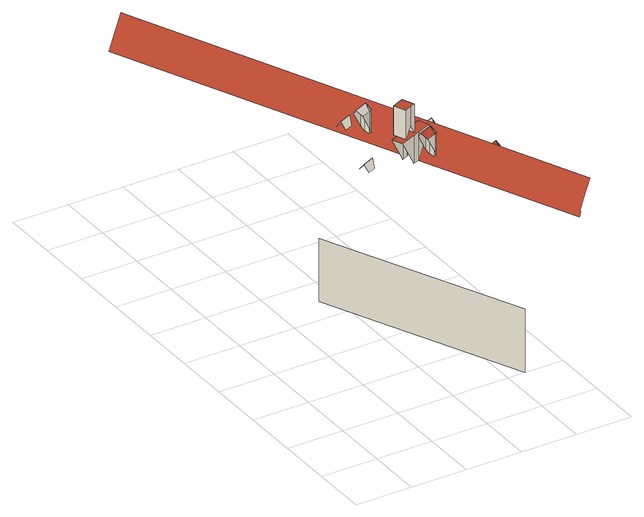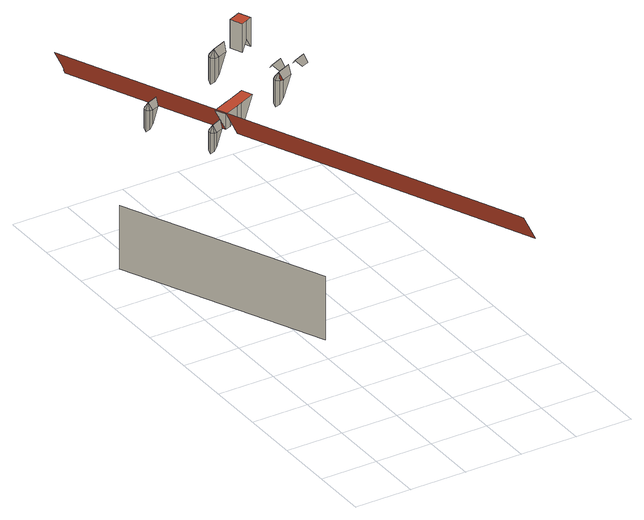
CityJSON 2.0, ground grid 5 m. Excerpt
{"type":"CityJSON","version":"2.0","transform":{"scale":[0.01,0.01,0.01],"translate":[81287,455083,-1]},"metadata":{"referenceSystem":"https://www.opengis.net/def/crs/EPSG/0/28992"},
"CityObjects":{
"building1":{"type":"Building","attributes":{"Volume":104797.07,"Dakoppervlakte":8542.52,"Muuroppervlakte":13883.88,"Vloeroppervlakte":5073.26,"hoogte_Z_max_in_m_NAP":34.28,"GEB_DOEL":"kantoorfunctie - kantoorfunctie,woonfunctie","yearOfConstruction":1620,"measuredHeight":34.75},"children":["building1-1","building1-2","building1-3","building1-4"],"geometry":[{"type":"MultiSurface","lod":"2","boundaries":[[[0,1,2,3]],[[4,5,1,0]],[[6,7,8,9]],[[10,11,7,6]],[[12,13,14,15]],[[16,17,13,12]],[[15,14,18,19]],[[15,19,20,21,16,12]],[[21,22,17,16]],[[23,24,25,26]],[[19,18,27,20]],[[28,23,26,29]],[[20,27,22,21]],[[30,28,29]],[[31,32,33,34]],[[23,28,35]],[[28,30,36,35]],[[23,37,38]],[[23,35,37]],[[39,37,35,36]],[[33,32,40]],[[31,41,32]],[[40,32,41,42]],[[31,43,44]],[[43,45,46,44]],[[31,47,41]],[[31,44,47]],[[42,41,47,48]],[[48,47,44,46]],[[49,50,51]],[[52,53,54]],[[54,55,56,57,58,49,51,52]],[[50,49,58,59]],[[60,55,54,53]],[[61,62,63,64]],[[56,55,60]],[[57,56,60,65,66,67,68,69,70,71,72,59]],[[59,58,57]],[[73,74,75,76]],[[77,73,76,78]],[[74,79,75]],[[78,80,77]],[[73,81,74]],[[81,82,79,74]],[[73,77,83]],[[77,80,84,83]],[[73,85,81]],[[86,87,88,89]],[[73,83,85]],[[85,90,82,81]],[[83,84,90,85]],[[87,91,88]],[[86,92,87]],[[92,93,91,87]],[[86,94,92]],[[86,95,94]],[[94,96,93,92]],[[95,97,96,94]]],"semantics":{"surfaces":[{"type":"WallSurface"},{"type":"RoofSurface"}],"values":[null,null,null,null,0,0,0,1,0,null,0,null,0,null,null,null,null,null,null,null,null,null,null,null,null,null,null,null,null,0,0,1,0,0,0,0,1,0,null,null,null,null,null,null,null,null,null,null,null,null,null,null,null,null,null,null,null,null]}}]},
"building1-1":{"type":"BuildingInstallation","parents":["building1"],"geometry":[{"type":"MultiSurface","lod":"2","boundaries":[[[23,28,35]],[[23,24,25,26]],[[28,23,26,29]],[[23,35,37]],[[23,38,24]],[[23,37,38]],[[28,30,36,35]],[[39,37,35,36]],[[98,24,38,99]],[[99,38,37,39]],[[25,24,98]],[[30,28,29]]],"semantics":{"surfaces":[{"type":"RoofSurface"},{"type":"WallSurface"}],"values":[0,0,0,0,0,0,1,1,1,1,1,1]}}]},
"building1-2":{"type":"BuildingInstallation","parents":["building1"],"geometry":[{"type":"MultiSurface","lod":"2","boundaries":[[[31,43,44]],[[31,32,33,34]],[[43,31,34,100]],[[31,44,47]],[[31,41,32]],[[31,47,41]],[[43,45,46,44]],[[48,47,44,46]],[[40,32,41,42]],[[42,41,47,48]],[[33,32,40]],[[45,43,100]]],"semantics":{"surfaces":[{"type":"RoofSurface"},{"type":"WallSurface"}],"values":[0,0,0,0,0,0,1,1,1,1,1,1]}}]},
"building1-3":{"type":"BuildingInstallation","parents":["building1"],"geometry":[{"type":"MultiSurface","lod":"2","boundaries":[[[77,73,76,78]],[[73,74,75,76]],[[73,77,83]],[[73,83,85]],[[73,85,81]],[[73,81,74]],[[77,80,84,83]],[[83,84,90,85]],[[85,90,82,81]],[[81,82,79,74]],[[78,80,77]],[[74,79,75]]],"semantics":{"surfaces":[{"type":"RoofSurface"},{"type":"WallSurface"}],"values":[0,0,0,0,0,0,1,1,1,1,1,1]}}]},
"building1-4":{"type":"BuildingInstallation","parents":["building1"],"geometry":[{"type":"MultiSurface","lod":"2","boundaries":[[[86,87,88,89]],[[101,86,89,102]],[[86,101,95]],[[86,95,94]],[[86,94,92]],[[86,92,87]],[[101,103,97,95]],[[95,97,96,94]],[[94,96,93,92]],[[92,93,91,87]],[[87,91,88]],[[102,103,101]]],"semantics":{"surfaces":[{"type":"RoofSurface"},{"type":"WallSurface"}],"values":[0,0,0,0,0,0,1,1,1,1,1,1]}}]}
},
"vertices":[
[698,1185,1934],[593,1139,1934],[611,1098,1875],[681,1128,1875],[645,1209,1875],[576,1179,1875],[699,1522,2147],[594,1476,2147],[612,1435,2087],[682,1465,2087],[647,1546,2087],[577,1516,2087],[852,1128,2381],[852,1128,2120],[899,1021,2120],[899,1021,2381],[909,1153,2381],[909,1153,2217],[956,1045,2217],[956,1045,2381],[1007,1067,2381],[960,1175,2381],[960,1175,2125],[897,1607,2150],[880,1647,2091],[792,1609,2091],[777,1554,2150],[1007,1067,2125],[915,1566,2091],[827,1528,2091],[915,1566,1930],[1141,1050,2150],[1123,1091,2091],[1035,1052,2091],[1020,998,2150],[938,1590,2091],[938,1590,1879],[940,1623,2091],[913,1647,2091],[940,1623,1854],[1123,1091,1930],[1157,1090,2091],[1157,1090,1879],[1159,1009,2091],[1182,1033,2091],[1159,1009,1930],[1182,1033,1879],[1183,1067,2091],[1183,1067,1854],[1152,1469,1882],[1152,1469,1632],[1015,1409,1882],[1057,1312,1882],[1194,1372,1632],[1194,1372,1882],[1246,1395,1882],[1386,1456,1882],[1343,1553,1882],[1204,1491,1882],[1204,1491,1632],[1246,1395,1632],[870,2240,53],[870,2240,623],[1655,497,623],[1655,497,53],[1849,16,1632],[1870,25,1670],[1866,36,1670],[1914,57,1757],[1994,92,1900],[262,4052,1900],[237,4111,1900],[88,4043,1632],[1481,1582,1845],[1466,1617,1789],[1406,1591,1789],[1393,1543,1845],[1497,1545,1789],[1438,1519,1789],[1466,1617,1670],[1497,1545,1670],[1492,1618,1789],[1492,1618,1627],[1514,1568,1789],[1514,1568,1625],[1515,1597,1789],[1724,1033,1845],[1708,1069,1789],[1646,1042,1789],[1633,994,1845],[1515,1597,1603],[1708,1069,1666],[1734,1069,1789],[1734,1069,1623],[1757,1049,1789],[1757,1020,1789],[1757,1049,1599],[1757,1020,1621],
[880,1647,1930],[913,1647,1879],
[1071,971,2091],
[1740,997,1789],[1678,970,1789],[1740,997,1666]
]}
